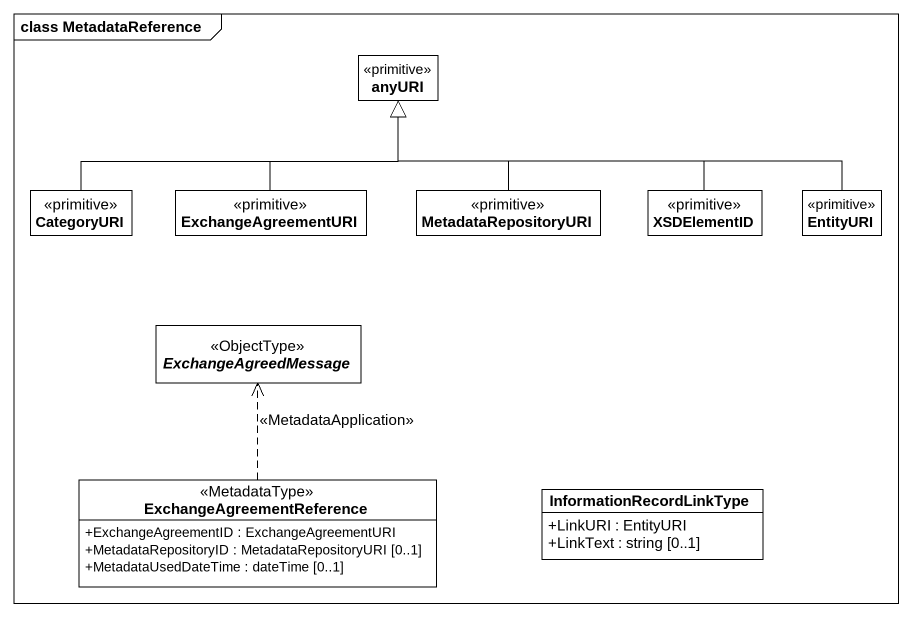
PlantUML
@startuml
mainframe class MetadataReference
hide circle
hide empty members
skinparam classAttributeIconSize 0
class anyURI <<primitive>>
class CategoryURI <<primitive>>
class ExchangeAgreementURI <<primitive>>
class MetadataRepositoryURI <<primitive>>
class XSDElementID <<primitive>>
class EntityURI <<primitive>>
abstract class ExchangeAgreedMessage <<ObjectType>>
class ExchangeAgreementReference <<MetadataType>> {
  +ExchangeAgreementID : ExchangeAgreementURI
  +MetadataRepositoryID : MetadataRepositoryURI [0..1]
  +MetadataUsedDateTime : dateTime [0..1]
}
class InformationRecordLinkType {
  +LinkURI : EntityURI
  +LinkText : string [0..1]
}
CategoryURI -right-|> anyURI
ExchangeAgreementURI -up-|> anyURI
MetadataRepositoryURI -up-|> anyURI
XSDElementID -left-|> anyURI
EntityURI -left-|> anyURI
ExchangeAgreementReference .up.> ExchangeAgreedMessage : <<MetadataApplication>>
@enduml
